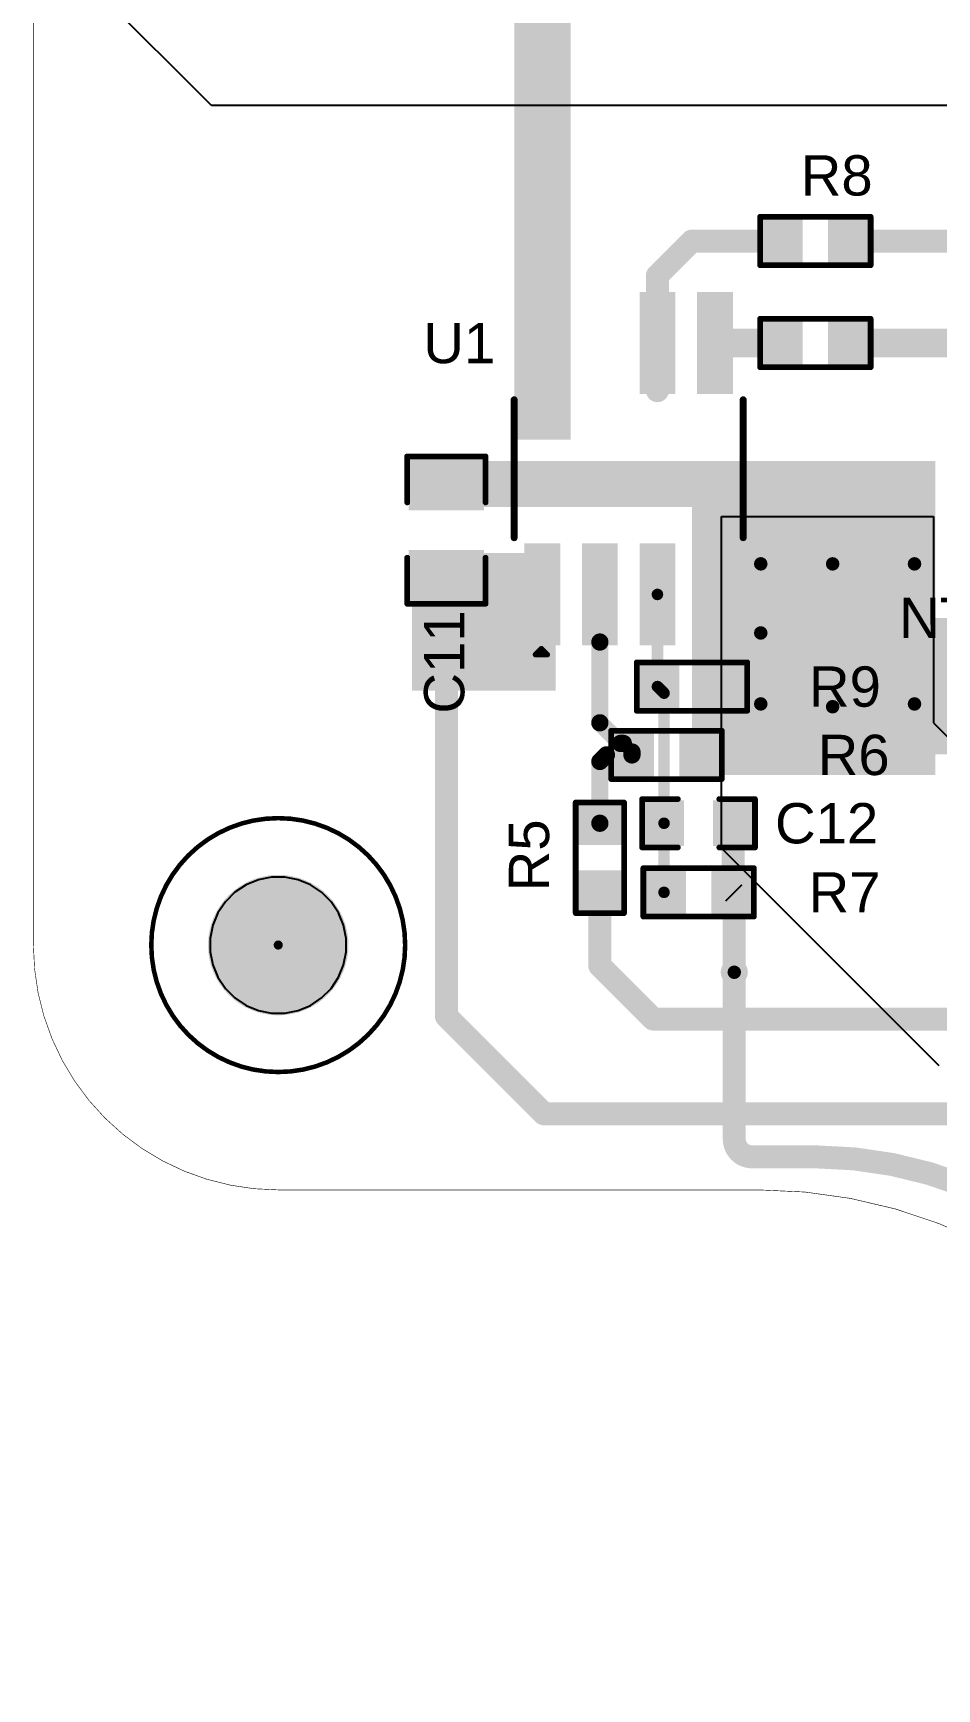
# Model space of a CAD drawing. Header units: inches. Extents: x 0 to 207, y -1 to 213.
# Drawn here: x -0.213 to 0.572, y -0.646 to 0.792 of the extents above; entities that cross this region are included whole.
import ezdxf

# ---------------------------------------------------------------- set-up
doc = ezdxf.new("R2010")
doc.units = ezdxf.units.IN
doc.header["$MEASUREMENT"] = 0
for name, color, linetype in [('Board Outline', 216, 'Continuous'), ('Bottom Layer', 5, 'Continuous'), ('Bottom Solder', 6, 'Continuous'), ('Dimension', 6, 'Continuous'), ('Multi-Layer', 9, 'Continuous'), ('Pad Holes', 156, 'Continuous'), ('Top Layer', 1, 'Continuous'), ('Top Overlay', 2, 'Continuous'), ('Top Paste', 8, 'Continuous'), ('Top Solder', 216, 'Continuous'), ('Via Holes', 16, 'Continuous')]:
    doc.layers.add(name, color=color, linetype=linetype)
doc.styles.add('Arial', font='', dxfattribs={"height": 0.2})
doc.styles.get('Arial').set_extended_font_data('Arial')

# ---------------------------------------------------------------- blocks, each defined once
blk = doc.blocks.new('7_SOIC_7')
at = {"layer": 'Top Layer'}
for points in [[(-0.068894, 0.086575), (-0.068894, 0.063425), (-0.149406, 0.063425), (-0.149406, 0.086575)], [(0.149406, 0.086575), (0.149406, 0.063425), (0.068894, 0.063425), (0.068894, 0.086575)], [(-0.068894, 0.036575), (-0.068894, 0.013425), (-0.149406, 0.013425), (-0.149406, 0.036575)], [(-0.068894, -0.013425), (-0.068894, -0.036575), (-0.149406, -0.036575), (-0.149406, -0.013425)], [(0.149406, -0.013425), (0.149406, -0.036575), (0.068894, -0.036575), (0.068894, -0.013425)], [(-0.068894, -0.063425), (-0.068894, -0.086575), (-0.149406, -0.086575), (-0.149406, -0.063425)], [(0.149406, -0.063425), (0.149406, -0.086575), (0.068894, -0.086575), (0.068894, -0.063425)]]:
    blk.add_hatch(color=1, dxfattribs=at).paths.add_polyline_path(points)
at = {"layer": 'Top Paste'}
for points in [[(-0.068894, 0.086575), (-0.068894, 0.063425), (-0.149406, 0.063425), (-0.149406, 0.086575)], [(0.149406, 0.086575), (0.149406, 0.063425), (0.068894, 0.063425), (0.068894, 0.086575)], [(-0.068894, 0.036575), (-0.068894, 0.013425), (-0.149406, 0.013425), (-0.149406, 0.036575)], [(-0.068894, -0.013425), (-0.068894, -0.036575), (-0.149406, -0.036575), (-0.149406, -0.013425)], [(0.149406, -0.013425), (0.149406, -0.036575), (0.068894, -0.036575), (0.068894, -0.013425)], [(-0.068894, -0.063425), (-0.068894, -0.086575), (-0.149406, -0.086575), (-0.149406, -0.063425)], [(0.149406, -0.063425), (0.149406, -0.086575), (0.068894, -0.086575), (0.068894, -0.063425)]]:
    blk.add_hatch(color=8, dxfattribs=at).paths.add_polyline_path(points)
at = {"layer": 'Top Solder'}
for points in [[(-0.064894, 0.090575), (-0.064894, 0.059425), (-0.153406, 0.059425), (-0.153406, 0.090575)], [(0.153406, 0.090575), (0.153406, 0.059425), (0.064894, 0.059425), (0.064894, 0.090575)], [(-0.064894, 0.040575), (-0.064894, 0.009425000000000003), (-0.153406, 0.009424999999999998), (-0.153406, 0.040575)], [(-0.064894, -0.009424999999999998), (-0.064894, -0.040575), (-0.153406, -0.040575), (-0.153406, -0.009425000000000003)], [(0.153406, -0.009424999999999998), (0.153406, -0.040575), (0.064894, -0.040575), (0.064894, -0.009425000000000003)], [(-0.064894, -0.059425), (-0.064894, -0.090575), (-0.153406, -0.090575), (-0.153406, -0.059425)], [(0.153406, -0.059425), (0.153406, -0.090575), (0.064894, -0.090575), (0.064894, -0.059425)]]:
    blk.add_hatch(color=216, dxfattribs=at).paths.add_polyline_path(points)
at = {"layer": 'Top Overlay'}
for points in [[(-0.0598981, 0.099457, 0.006, 0.006, 0), (0.059898, 0.099457, 0.006, 0.006, 0)], [(-0.1613684, 0.0807816, 0.005, 0.005, 0), (-0.1563684, 0.0757816, 0.005, 0.005, 0)], [(-0.1613684, 0.0807816, 0.005, 0.005, 0), (-0.1613684, 0.0707816, 0.005, 0.005, 0)], [(-0.1563684, 0.0757816, 0.005, 0.005, 0), (-0.1613684, 0.0707816, 0.005, 0.005, 0)], [(-0.0598981, -0.099457, 0.006, 0.006, 0), (0.059898, -0.099457, 0.006, 0.006, 0)]]:
    blk.add_lwpolyline(points, format="xyseb", dxfattribs=at)
for points in [[(-0.0613981, 0.099457, 0.003, 0.003, 1), (-0.0583981, 0.099457, 0.003, 0.003, 1)], [(0.058398, 0.099457, 0.003, 0.003, 1), (0.061398, 0.099457, 0.003, 0.003, 1)], [(-0.1626184, 0.0807816, 0.0025, 0.0025, 1), (-0.1601184, 0.0807816, 0.0025, 0.0025, 1)], [(-0.1626184, 0.0807816, 0.0025, 0.0025, 1), (-0.1601184, 0.0807816, 0.0025, 0.0025, 1)], [(-0.1626184, 0.0707816, 0.0025, 0.0025, 1), (-0.1601184, 0.0707816, 0.0025, 0.0025, 1)], [(-0.1626184, 0.0707816, 0.0025, 0.0025, 1), (-0.1601184, 0.0707816, 0.0025, 0.0025, 1)], [(-0.1576184, 0.0757816, 0.0025, 0.0025, 1), (-0.1551184, 0.0757816, 0.0025, 0.0025, 1)], [(-0.1576184, 0.0757816, 0.0025, 0.0025, 1), (-0.1551184, 0.0757816, 0.0025, 0.0025, 1)], [(-0.0613981, -0.099457, 0.003, 0.003, 1), (-0.0583981, -0.099457, 0.003, 0.003, 1)], [(0.058398, -0.099457, 0.003, 0.003, 1), (0.061398, -0.099457, 0.003, 0.003, 1)]]:
    blk.add_lwpolyline(points, format="xyseb", close=True, dxfattribs=at)
blk = doc.blocks.new('R___0603_24')
at = {"layer": 'Top Layer'}
for points in [[(-0.0149999, 0.0175), (-0.0149999, -0.0175), (-0.0449999, -0.0175), (-0.0449999, 0.0175)], [(0.0450001, 0.0174999), (0.0450001, -0.0175001), (0.0150001, -0.0175001), (0.0150001, 0.0174999)]]:
    blk.add_hatch(color=1, dxfattribs=at).paths.add_polyline_path(points)
at = {"layer": 'Top Paste'}
for points in [[(-0.0149999, 0.0175), (-0.0149999, -0.0175), (-0.0449999, -0.0175), (-0.0449999, 0.0175)], [(0.0450001, 0.0174999), (0.0450001, -0.0175001), (0.0150001, -0.0175001), (0.0150001, 0.0174999)]]:
    blk.add_hatch(color=8, dxfattribs=at).paths.add_polyline_path(points)
at = {"layer": 'Top Solder'}
for points in [[(-0.0109999, 0.0215), (-0.0109999, -0.0215), (-0.0489999, -0.0215), (-0.0489999, 0.0215)], [(0.0490001, 0.0214999), (0.0490001, -0.0215001), (0.0110001, -0.0215001), (0.0110001, 0.0214999)]]:
    blk.add_hatch(color=216, dxfattribs=at).paths.add_polyline_path(points)
at = {"layer": 'Top Overlay'}
for points in [[(-0.048, 0.0209999, 0.005, 0.005, 0), (0.0480001, 0.021, 0.005, 0.005, 0)], [(-0.048, 0.0209999, 0.005, 0.005, 0), (-0.0479998, -0.021, 0.005, 0.005, 0)], [(0.0480001, -0.021, 0.005, 0.005, 0), (0.0480001, 0.021, 0.005, 0.005, 0)], [(-0.0479998, -0.021, 0.005, 0.005, 0), (0.0480001, -0.021, 0.005, 0.005, 0)]]:
    blk.add_lwpolyline(points, format="xyseb", dxfattribs=at)
for points in [[(-0.04925, 0.0209999, 0.0025, 0.0025, 1), (-0.04675, 0.0209999, 0.0025, 0.0025, 1)], [(-0.04925, 0.0209999, 0.0025, 0.0025, 1), (-0.04675, 0.0209999, 0.0025, 0.0025, 1)], [(0.0467501, 0.021, 0.0025, 0.0025, 1), (0.0492501, 0.021, 0.0025, 0.0025, 1)], [(0.0467501, 0.021, 0.0025, 0.0025, 1), (0.0492501, 0.021, 0.0025, 0.0025, 1)], [(-0.0492498, -0.021, 0.0025, 0.0025, 1), (-0.0467498, -0.021, 0.0025, 0.0025, 1)], [(-0.0492498, -0.021, 0.0025, 0.0025, 1), (-0.0467498, -0.021, 0.0025, 0.0025, 1)], [(0.0467501, -0.021, 0.0025, 0.0025, 1), (0.0492501, -0.021, 0.0025, 0.0025, 1)], [(0.0467501, -0.021, 0.0025, 0.0025, 1), (0.0492501, -0.021, 0.0025, 0.0025, 1)]]:
    blk.add_lwpolyline(points, format="xyseb", close=True, dxfattribs=at)
blk = doc.blocks.new('R___0603_25')
at = {"layer": 'Top Layer'}
for points in [[(-0.0149999, 0.0175), (-0.0149999, -0.0175), (-0.0449999, -0.0175), (-0.0449999, 0.0175)], [(0.045, 0.0175), (0.045, -0.0175), (0.015, -0.0175), (0.015, 0.0175)]]:
    blk.add_hatch(color=1, dxfattribs=at).paths.add_polyline_path(points)
at = {"layer": 'Top Paste'}
for points in [[(-0.0149999, 0.0175), (-0.0149999, -0.0175), (-0.0449999, -0.0175), (-0.0449999, 0.0175)], [(0.045, 0.0175), (0.045, -0.0175), (0.015, -0.0175), (0.015, 0.0175)]]:
    blk.add_hatch(color=8, dxfattribs=at).paths.add_polyline_path(points)
at = {"layer": 'Top Solder'}
for points in [[(-0.0109999, 0.0215), (-0.0109999, -0.0215), (-0.0489999, -0.0215), (-0.0489999, 0.0215)], [(0.049, 0.0215), (0.049, -0.0215), (0.011, -0.0215), (0.011, 0.0215)]]:
    blk.add_hatch(color=216, dxfattribs=at).paths.add_polyline_path(points)
at = {"layer": 'Top Overlay'}
for points in [[(0.0479999, 0.021, 0.005, 0.005, 0), (-0.048, 0.021, 0.005, 0.005, 0)], [(-0.048, 0.021, 0.005, 0.005, 0), (-0.048, -0.021, 0.005, 0.005, 0)], [(0.0480001, -0.0209999, 0.005, 0.005, 0), (0.0479999, 0.021, 0.005, 0.005, 0)], [(0.0480001, -0.0209999, 0.005, 0.005, 0), (-0.048, -0.021, 0.005, 0.005, 0)]]:
    blk.add_lwpolyline(points, format="xyseb", dxfattribs=at)
for points in [[(-0.04925, 0.021, 0.0025, 0.0025, 1), (-0.04675, 0.021, 0.0025, 0.0025, 1)], [(-0.04925, 0.021, 0.0025, 0.0025, 1), (-0.04675, 0.021, 0.0025, 0.0025, 1)], [(0.0467499, 0.021, 0.0025, 0.0025, 1), (0.0492499, 0.021, 0.0025, 0.0025, 1)], [(0.0467499, 0.021, 0.0025, 0.0025, 1), (0.0492499, 0.021, 0.0025, 0.0025, 1)], [(-0.04925, -0.021, 0.0025, 0.0025, 1), (-0.04675, -0.021, 0.0025, 0.0025, 1)], [(-0.04925, -0.021, 0.0025, 0.0025, 1), (-0.04675, -0.021, 0.0025, 0.0025, 1)], [(0.0467501, -0.0209999, 0.0025, 0.0025, 1), (0.0492501, -0.0209999, 0.0025, 0.0025, 1)], [(0.0467501, -0.0209999, 0.0025, 0.0025, 1), (0.0492501, -0.0209999, 0.0025, 0.0025, 1)]]:
    blk.add_lwpolyline(points, format="xyseb", close=True, dxfattribs=at)
blk = doc.blocks.new('R___0603_26')
at = {"layer": 'Top Layer'}
for points in [[(-0.015, 0.0175), (-0.015, -0.0175), (-0.045, -0.0175), (-0.045, 0.0175)], [(0.045, 0.0175), (0.045, -0.0175), (0.015, -0.0175), (0.015, 0.0175)]]:
    blk.add_hatch(color=1, dxfattribs=at).paths.add_polyline_path(points)
at = {"layer": 'Top Paste'}
for points in [[(-0.015, 0.0175), (-0.015, -0.0175), (-0.045, -0.0175), (-0.045, 0.0175)], [(0.045, 0.0175), (0.045, -0.0175), (0.015, -0.0175), (0.015, 0.0175)]]:
    blk.add_hatch(color=8, dxfattribs=at).paths.add_polyline_path(points)
at = {"layer": 'Top Solder'}
for points in [[(-0.011, 0.0215), (-0.011, -0.0215), (-0.049, -0.0215), (-0.049, 0.0215)], [(0.049, 0.0215), (0.049, -0.0215), (0.011, -0.0215), (0.011, 0.0215)]]:
    blk.add_hatch(color=216, dxfattribs=at).paths.add_polyline_path(points)
at = {"layer": 'Top Overlay'}
for points in [[(-0.048, 0.021, 0.005, 0.005, 0), (0.0480001, 0.0209999, 0.005, 0.005, 0)], [(-0.048, -0.021, 0.005, 0.005, 0), (-0.048, 0.021, 0.005, 0.005, 0)], [(0.048, -0.0210001, 0.005, 0.005, 0), (0.0480001, 0.0209999, 0.005, 0.005, 0)], [(-0.048, -0.021, 0.005, 0.005, 0), (0.048, -0.0210001, 0.005, 0.005, 0)]]:
    blk.add_lwpolyline(points, format="xyseb", dxfattribs=at)
for points in [[(-0.04925, 0.021, 0.0025, 0.0025, 1), (-0.04675, 0.021, 0.0025, 0.0025, 1)], [(-0.04925, 0.021, 0.0025, 0.0025, 1), (-0.04675, 0.021, 0.0025, 0.0025, 1)], [(0.0467501, 0.0209999, 0.0025, 0.0025, 1), (0.0492501, 0.0209999, 0.0025, 0.0025, 1)], [(0.0467501, 0.0209999, 0.0025, 0.0025, 1), (0.0492501, 0.0209999, 0.0025, 0.0025, 1)], [(-0.04925, -0.021, 0.0025, 0.0025, 1), (-0.04675, -0.021, 0.0025, 0.0025, 1)], [(-0.04925, -0.021, 0.0025, 0.0025, 1), (-0.04675, -0.021, 0.0025, 0.0025, 1)], [(0.04675, -0.0210001, 0.0025, 0.0025, 1), (0.04925, -0.0210001, 0.0025, 0.0025, 1)], [(0.04675, -0.0210001, 0.0025, 0.0025, 1), (0.04925, -0.0210001, 0.0025, 0.0025, 1)]]:
    blk.add_lwpolyline(points, format="xyseb", close=True, dxfattribs=at)
blk = doc.blocks.new('R___0603_27')
at = {"layer": 'Top Layer'}
for points in [[(-0.0150001, 0.0174999), (-0.0150001, -0.0175001), (-0.0450001, -0.0175001), (-0.0450001, 0.0174999)], [(0.045, 0.0175), (0.045, -0.0175), (0.015, -0.0175), (0.015, 0.0175)]]:
    blk.add_hatch(color=1, dxfattribs=at).paths.add_polyline_path(points)
at = {"layer": 'Top Paste'}
for points in [[(-0.0150001, 0.0174999), (-0.0150001, -0.0175001), (-0.0450001, -0.0175001), (-0.0450001, 0.0174999)], [(0.045, 0.0175), (0.045, -0.0175), (0.015, -0.0175), (0.015, 0.0175)]]:
    blk.add_hatch(color=8, dxfattribs=at).paths.add_polyline_path(points)
at = {"layer": 'Top Solder'}
for points in [[(-0.0110001, 0.0214999), (-0.0110001, -0.0215001), (-0.0490001, -0.0215001), (-0.0490001, 0.0214999)], [(0.049, 0.0215), (0.049, -0.0215), (0.011, -0.0215), (0.011, 0.0215)]]:
    blk.add_hatch(color=216, dxfattribs=at).paths.add_polyline_path(points)
at = {"layer": 'Top Overlay'}
for points in [[(0.0479999, 0.021, 0.005, 0.005, 0), (-0.0480001, 0.021, 0.005, 0.005, 0)], [(-0.0480001, 0.021, 0.005, 0.005, 0), (-0.0480001, -0.021, 0.005, 0.005, 0)], [(0.0479999, 0.021, 0.005, 0.005, 0), (0.0479999, -0.021, 0.005, 0.005, 0)], [(0.0479999, -0.021, 0.005, 0.005, 0), (-0.0480001, -0.021, 0.005, 0.005, 0)]]:
    blk.add_lwpolyline(points, format="xyseb", dxfattribs=at)
for points in [[(-0.0492501, 0.021, 0.0025, 0.0025, 1), (-0.0467501, 0.021, 0.0025, 0.0025, 1)], [(-0.0492501, 0.021, 0.0025, 0.0025, 1), (-0.0467501, 0.021, 0.0025, 0.0025, 1)], [(0.0467499, 0.021, 0.0025, 0.0025, 1), (0.0492499, 0.021, 0.0025, 0.0025, 1)], [(0.0467499, 0.021, 0.0025, 0.0025, 1), (0.0492499, 0.021, 0.0025, 0.0025, 1)], [(-0.0492501, -0.021, 0.0025, 0.0025, 1), (-0.0467501, -0.021, 0.0025, 0.0025, 1)], [(-0.0492501, -0.021, 0.0025, 0.0025, 1), (-0.0467501, -0.021, 0.0025, 0.0025, 1)], [(0.0467499, -0.021, 0.0025, 0.0025, 1), (0.0492499, -0.021, 0.0025, 0.0025, 1)], [(0.0467499, -0.021, 0.0025, 0.0025, 1), (0.0492499, -0.021, 0.0025, 0.0025, 1)]]:
    blk.add_lwpolyline(points, format="xyseb", close=True, dxfattribs=at)
blk = doc.blocks.new('R___0603_28')
at = {"layer": 'Top Layer'}
for points in [[(-0.015, 0.0175), (-0.015, -0.0175), (-0.045, -0.0175), (-0.045, 0.0175)], [(0.045, 0.0175), (0.045, -0.0175), (0.015, -0.0175), (0.015, 0.0175)]]:
    blk.add_hatch(color=1, dxfattribs=at).paths.add_polyline_path(points)
at = {"layer": 'Top Paste'}
for points in [[(-0.015, 0.0175), (-0.015, -0.0175), (-0.045, -0.0175), (-0.045, 0.0175)], [(0.045, 0.0175), (0.045, -0.0175), (0.015, -0.0175), (0.015, 0.0175)]]:
    blk.add_hatch(color=8, dxfattribs=at).paths.add_polyline_path(points)
at = {"layer": 'Top Solder'}
for points in [[(-0.011, 0.0215), (-0.011, -0.0215), (-0.049, -0.0215), (-0.049, 0.0215)], [(0.049, 0.0215), (0.049, -0.0215), (0.011, -0.0215), (0.011, 0.0215)]]:
    blk.add_hatch(color=216, dxfattribs=at).paths.add_polyline_path(points)
at = {"layer": 'Top Overlay'}
for points in [[(0.048, 0.021, 0.005, 0.005, 0), (-0.048, 0.021, 0.005, 0.005, 0)], [(-0.048, 0.021, 0.005, 0.005, 0), (-0.048, -0.021, 0.005, 0.005, 0)], [(0.048, 0.021, 0.005, 0.005, 0), (0.048, -0.021, 0.005, 0.005, 0)], [(0.048, -0.021, 0.005, 0.005, 0), (-0.048, -0.021, 0.005, 0.005, 0)]]:
    blk.add_lwpolyline(points, format="xyseb", dxfattribs=at)
for points in [[(-0.04925, 0.021, 0.0025, 0.0025, 1), (-0.04675, 0.021, 0.0025, 0.0025, 1)], [(-0.04925, 0.021, 0.0025, 0.0025, 1), (-0.04675, 0.021, 0.0025, 0.0025, 1)], [(0.04675, 0.021, 0.0025, 0.0025, 1), (0.04925, 0.021, 0.0025, 0.0025, 1)], [(0.04675, 0.021, 0.0025, 0.0025, 1), (0.04925, 0.021, 0.0025, 0.0025, 1)], [(-0.04925, -0.021, 0.0025, 0.0025, 1), (-0.04675, -0.021, 0.0025, 0.0025, 1)], [(-0.04925, -0.021, 0.0025, 0.0025, 1), (-0.04675, -0.021, 0.0025, 0.0025, 1)], [(0.04675, -0.021, 0.0025, 0.0025, 1), (0.04925, -0.021, 0.0025, 0.0025, 1)], [(0.04675, -0.021, 0.0025, 0.0025, 1), (0.04925, -0.021, 0.0025, 0.0025, 1)]]:
    blk.add_lwpolyline(points, format="xyseb", close=True, dxfattribs=at)
blk = doc.blocks.new('R___0603_29')
at = {"layer": 'Top Layer'}
for points in [[(-0.015, 0.0175), (-0.015, -0.0175), (-0.045, -0.0175), (-0.045, 0.0175)], [(0.045, 0.0175), (0.045, -0.0175), (0.015, -0.0175), (0.015, 0.0175)]]:
    blk.add_hatch(color=1, dxfattribs=at).paths.add_polyline_path(points)
at = {"layer": 'Top Paste'}
for points in [[(-0.015, 0.0175), (-0.015, -0.0175), (-0.045, -0.0175), (-0.045, 0.0175)], [(0.045, 0.0175), (0.045, -0.0175), (0.015, -0.0175), (0.015, 0.0175)]]:
    blk.add_hatch(color=8, dxfattribs=at).paths.add_polyline_path(points)
at = {"layer": 'Top Solder'}
for points in [[(-0.011, 0.0215), (-0.011, -0.0215), (-0.049, -0.0215), (-0.049, 0.0215)], [(0.049, 0.0215), (0.049, -0.0215), (0.011, -0.0215), (0.011, 0.0215)]]:
    blk.add_hatch(color=216, dxfattribs=at).paths.add_polyline_path(points)
at = {"layer": 'Top Overlay'}
for points in [[(0.048, 0.021, 0.005, 0.005, 0), (-0.048, 0.021, 0.005, 0.005, 0)], [(-0.048, -0.021, 0.005, 0.005, 0), (-0.048, 0.021, 0.005, 0.005, 0)], [(0.048, -0.021, 0.005, 0.005, 0), (0.048, 0.021, 0.005, 0.005, 0)], [(0.048, -0.021, 0.005, 0.005, 0), (-0.048, -0.021, 0.005, 0.005, 0)]]:
    blk.add_lwpolyline(points, format="xyseb", dxfattribs=at)
for points in [[(-0.04925, 0.021, 0.0025, 0.0025, 1), (-0.04675, 0.021, 0.0025, 0.0025, 1)], [(-0.04925, 0.021, 0.0025, 0.0025, 1), (-0.04675, 0.021, 0.0025, 0.0025, 1)], [(0.04675, 0.021, 0.0025, 0.0025, 1), (0.04925, 0.021, 0.0025, 0.0025, 1)], [(0.04675, 0.021, 0.0025, 0.0025, 1), (0.04925, 0.021, 0.0025, 0.0025, 1)], [(-0.04925, -0.021, 0.0025, 0.0025, 1), (-0.04675, -0.021, 0.0025, 0.0025, 1)], [(-0.04925, -0.021, 0.0025, 0.0025, 1), (-0.04675, -0.021, 0.0025, 0.0025, 1)], [(0.04675, -0.021, 0.0025, 0.0025, 1), (0.04925, -0.021, 0.0025, 0.0025, 1)], [(0.04675, -0.021, 0.0025, 0.0025, 1), (0.04925, -0.021, 0.0025, 0.0025, 1)]]:
    blk.add_lwpolyline(points, format="xyseb", close=True, dxfattribs=at)
blk = doc.blocks.new('N___T___P___35')
at = {"layer": 'Top Layer'}
for points in [[(-0.0150006, -0.0743912), (0.0149994, -0.0743912), (0.0149994, 0.044), (-0.0150006, 0.044)], [(-0.0275, -0.0125), (-0.0275, 0.0125), (-0.009499999999999998, 0.0125), (-0.009500000000000001, -0.0125)], [(0.009499999999999998, -0.0125), (0.009500000000000001, 0.0125), (0.0275, 0.0125), (0.0275, -0.0125)]]:
    blk.add_hatch(color=1, dxfattribs=at).paths.add_polyline_path(points)
at = {"layer": 'Top Paste'}
for points in [[(-0.0275, -0.0125), (-0.0275, 0.0125), (-0.009499999999999998, 0.0125), (-0.009500000000000001, -0.0125)], [(0.009499999999999998, -0.0125), (0.009500000000000001, 0.0125), (0.0275, 0.0125), (0.0275, -0.0125)]]:
    blk.add_hatch(color=8, dxfattribs=at).paths.add_polyline_path(points)
blk = doc.blocks.new('C___0603_64')
at = {"layer": 'Top Layer'}
for points in [[(-0.015, 0.0175), (-0.015, -0.0175), (-0.045, -0.0175), (-0.045, 0.0175)], [(0.045, 0.0175), (0.045, -0.0175), (0.015, -0.0175), (0.015, 0.0175)]]:
    blk.add_hatch(color=1, dxfattribs=at).paths.add_polyline_path(points)
at = {"layer": 'Top Paste'}
for points in [[(-0.015, 0.0175), (-0.015, -0.0175), (-0.045, -0.0175), (-0.045, 0.0175)], [(0.045, 0.0175), (0.045, -0.0175), (0.015, -0.0175), (0.015, 0.0175)]]:
    blk.add_hatch(color=8, dxfattribs=at).paths.add_polyline_path(points)
at = {"layer": 'Top Solder'}
for points in [[(-0.0126378, 0.0198622), (-0.0126378, -0.0198622), (-0.0473622, -0.0198622), (-0.0473622, 0.0198622)], [(0.0473622, 0.0198622), (0.0473622, -0.0198622), (0.0126378, -0.0198622), (0.0126378, 0.0198622)]]:
    blk.add_hatch(color=216, dxfattribs=at).paths.add_polyline_path(points)
at = {"layer": 'Top Overlay'}
for points in [[(-0.018, 0.0209999, 0.005, 0.005, 0), (-0.049, 0.0209999, 0.005, 0.005, 0)], [(-0.049, 0.0209999, 0.005, 0.005, 0), (-0.049, -0.021, 0.005, 0.005, 0)], [(0.049, 0.021, 0.005, 0.005, 0), (0.018, 0.0209999, 0.005, 0.005, 0)], [(0.049, 0.021, 0.005, 0.005, 0), (0.049, -0.021, 0.005, 0.005, 0)], [(-0.018, -0.021, 0.005, 0.005, 0), (-0.049, -0.021, 0.005, 0.005, 0)], [(0.049, -0.021, 0.005, 0.005, 0), (0.018, -0.021, 0.005, 0.005, 0)]]:
    blk.add_lwpolyline(points, format="xyseb", dxfattribs=at)
for points in [[(-0.05025, 0.0209999, 0.0025, 0.0025, 1), (-0.04775, 0.0209999, 0.0025, 0.0025, 1)], [(-0.05025, 0.0209999, 0.0025, 0.0025, 1), (-0.04775, 0.0209999, 0.0025, 0.0025, 1)], [(-0.01925, 0.0209999, 0.0025, 0.0025, 1), (-0.01675, 0.0209999, 0.0025, 0.0025, 1)], [(0.01675, 0.0209999, 0.0025, 0.0025, 1), (0.01925, 0.0209999, 0.0025, 0.0025, 1)], [(0.04775, 0.021, 0.0025, 0.0025, 1), (0.05025, 0.021, 0.0025, 0.0025, 1)], [(0.04775, 0.021, 0.0025, 0.0025, 1), (0.05025, 0.021, 0.0025, 0.0025, 1)], [(-0.05025, -0.021, 0.0025, 0.0025, 1), (-0.04775, -0.021, 0.0025, 0.0025, 1)], [(-0.05025, -0.021, 0.0025, 0.0025, 1), (-0.04775, -0.021, 0.0025, 0.0025, 1)], [(-0.01925, -0.021, 0.0025, 0.0025, 1), (-0.01675, -0.021, 0.0025, 0.0025, 1)], [(0.01675, -0.021, 0.0025, 0.0025, 1), (0.01925, -0.021, 0.0025, 0.0025, 1)], [(0.04775, -0.021, 0.0025, 0.0025, 1), (0.05025, -0.021, 0.0025, 0.0025, 1)], [(0.04775, -0.021, 0.0025, 0.0025, 1), (0.05025, -0.021, 0.0025, 0.0025, 1)]]:
    blk.add_lwpolyline(points, format="xyseb", close=True, dxfattribs=at)
blk = doc.blocks.new('C___0805_65')
at = {"layer": 'Top Layer'}
for points in [[(-0.06, 0.03), (-0.02, 0.03), (-0.02, -0.03), (-0.06, -0.03)], [(0.02, 0.03), (0.06, 0.03), (0.06, -0.03), (0.02, -0.03)]]:
    blk.add_hatch(color=1, dxfattribs=at).paths.add_polyline_path(points)
at = {"layer": 'Top Paste'}
for points in [[(-0.06, 0.03), (-0.02, 0.03), (-0.02, -0.03), (-0.06, -0.03)], [(0.02, 0.03), (0.06, 0.03), (0.06, -0.03), (0.02, -0.03)]]:
    blk.add_hatch(color=8, dxfattribs=at).paths.add_polyline_path(points)
at = {"layer": 'Top Solder'}
for points in [[(-0.0627559, 0.0327559), (-0.0172441, 0.0327559), (-0.0172441, -0.0327559), (-0.0627559, -0.0327559)], [(0.0172441, 0.0327559), (0.0627559, 0.0327559), (0.0627559, -0.0327559), (0.0172441, -0.0327559)]]:
    blk.add_hatch(color=216, dxfattribs=at).paths.add_polyline_path(points)
at = {"layer": 'Top Overlay'}
for points in [[(-0.064, -0.034, 0.005, 0.005, 0), (-0.064, 0.034, 0.005, 0.005, 0)], [(-0.024, 0.034, 0.005, 0.005, 0), (-0.064, 0.034, 0.005, 0.005, 0)], [(0.064, 0.034, 0.005, 0.005, 0), (0.024, 0.034, 0.005, 0.005, 0)], [(0.064, -0.034, 0.005, 0.005, 0), (0.064, 0.034, 0.005, 0.005, 0)], [(-0.024, -0.034, 0.005, 0.005, 0), (-0.064, -0.034, 0.005, 0.005, 0)], [(0.064, -0.034, 0.005, 0.005, 0), (0.024, -0.034, 0.005, 0.005, 0)]]:
    blk.add_lwpolyline(points, format="xyseb", dxfattribs=at)
for points in [[(-0.06525, 0.034, 0.0025, 0.0025, 1), (-0.06275, 0.034, 0.0025, 0.0025, 1)], [(-0.06525, 0.034, 0.0025, 0.0025, 1), (-0.06275, 0.034, 0.0025, 0.0025, 1)], [(-0.02525, 0.034, 0.0025, 0.0025, 1), (-0.02275, 0.034, 0.0025, 0.0025, 1)], [(0.02275, 0.034, 0.0025, 0.0025, 1), (0.02525, 0.034, 0.0025, 0.0025, 1)], [(0.06275, 0.034, 0.0025, 0.0025, 1), (0.06525, 0.034, 0.0025, 0.0025, 1)], [(0.06275, 0.034, 0.0025, 0.0025, 1), (0.06525, 0.034, 0.0025, 0.0025, 1)], [(-0.06525, -0.034, 0.0025, 0.0025, 1), (-0.06275, -0.034, 0.0025, 0.0025, 1)], [(-0.06525, -0.034, 0.0025, 0.0025, 1), (-0.06275, -0.034, 0.0025, 0.0025, 1)], [(-0.02525, -0.034, 0.0025, 0.0025, 1), (-0.02275, -0.034, 0.0025, 0.0025, 1)], [(0.02275, -0.034, 0.0025, 0.0025, 1), (0.02525, -0.034, 0.0025, 0.0025, 1)], [(0.06275, -0.034, 0.0025, 0.0025, 1), (0.06525, -0.034, 0.0025, 0.0025, 1)], [(0.06275, -0.034, 0.0025, 0.0025, 1), (0.06525, -0.034, 0.0025, 0.0025, 1)]]:
    blk.add_lwpolyline(points, format="xyseb", close=True, dxfattribs=at)

msp = doc.modelspace()

# ---------------------------------------------------------------- hatches: boundary and pattern name
at = {"layer": 'Bottom Layer'}
h = msp.add_hatch(color=5, dxfattribs=at)
edge = h.paths.add_edge_path()
edge.add_arc((0.4190315, 0.3310471), 0.011811, 0, 360)
h = msp.add_hatch(color=5, dxfattribs=at)
edge = h.paths.add_edge_path()
edge.add_arc((0.4814509, 0.3310471), 0.011811, 0, 360)
h = msp.add_hatch(color=5, dxfattribs=at)
edge = h.paths.add_edge_path()
edge.add_arc((0.5525315, 0.3310471), 0.011811, 0, 360)
h = msp.add_hatch(color=5, dxfattribs=at)
edge = h.paths.add_edge_path()
edge.add_arc((0.4190315, 0.2710471), 0.011811, 0, 360)
h = msp.add_hatch(color=5, dxfattribs=at)
edge = h.paths.add_edge_path()
edge.add_arc((0.4190315, 0.2094052), 0.011811, 0, 360)
h = msp.add_hatch(color=5, dxfattribs=at)
edge = h.paths.add_edge_path()
edge.add_arc((0.4814509, 0.2069966), 0.011811, 0, 360)
h = msp.add_hatch(color=5, dxfattribs=at)
edge = h.paths.add_edge_path()
edge.add_arc((0.5525315, 0.2094052), 0.011811, 0, 360)
h = msp.add_hatch(color=5, dxfattribs=at)
edge = h.paths.add_edge_path()
edge.add_arc((0.3960315, -0.0236122), 0.011811, 0, 360)
at = {"layer": 'Bottom Solder'}
h = msp.add_hatch(color=6, dxfattribs=at)
edge = h.paths.add_edge_path()
edge.add_arc((-0.03, 0), 0.004, 90, 270)
edge.add_line((-0.03, -0.004), (0.03, -0.004))
edge.add_arc((0.03, 0), 0.004, 270, 450)
edge.add_line((0.03, 0.004), (-0.03, 0.004))
at = {"layer": 'Pad Holes'}
h = msp.add_hatch(color=7, dxfattribs=at)
edge = h.paths.add_edge_path()
edge.add_arc((0, 0), 0.0610236, 0, 360)
at = {"layer": 'Top Layer'}
for points in [[(0.2050315, 0.4390472), (0.2540315, 0.4390472), (0.2540315, 0.9920472), (0.2050315, 0.9920472)], [(0.1160315, 0.3803878), (0.5705315, 0.3803878), (0.5705315, 0.4203878), (0.1160315, 0.4203878)], [(0.5705315, 0.1476466), (0.5705315, 0.3855998), (0.3593073, 0.3855998), (0.3593073, 0.1476466)], [(0.2408823, 0.221047), (0.2408823, 0.3403878), (0.1160317, 0.3403878), (0.1160317, 0.221047)]]:
    msp.add_hatch(color=1, dxfattribs=at).paths.add_polyline_path(points)
h = msp.add_hatch(color=1, dxfattribs=at)
edge = h.paths.add_edge_path()
edge.add_arc((0.4190315, 0.3310471), 0.011811, 0, 360)
h = msp.add_hatch(color=1, dxfattribs=at)
edge = h.paths.add_edge_path()
edge.add_arc((0.4814509, 0.3310471), 0.011811, 0, 360)
h = msp.add_hatch(color=1, dxfattribs=at)
edge = h.paths.add_edge_path()
edge.add_arc((0.5525315, 0.3310471), 0.011811, 0, 360)
h = msp.add_hatch(color=1, dxfattribs=at)
edge = h.paths.add_edge_path()
edge.add_arc((0.4190315, 0.2710471), 0.011811, 0, 360)
h = msp.add_hatch(color=1, dxfattribs=at)
edge = h.paths.add_edge_path()
edge.add_arc((0.4190315, 0.2094052), 0.011811, 0, 360)
h = msp.add_hatch(color=1, dxfattribs=at)
edge = h.paths.add_edge_path()
edge.add_arc((0.4814509, 0.2069966), 0.011811, 0, 360)
h = msp.add_hatch(color=1, dxfattribs=at)
edge = h.paths.add_edge_path()
edge.add_arc((0.5525315, 0.2094052), 0.011811, 0, 360)
h = msp.add_hatch(color=1, dxfattribs=at)
edge = h.paths.add_edge_path()
edge.add_arc((0.3960315, -0.0236122), 0.011811, 0, 360)
at = {"layer": 'Top Solder'}
h = msp.add_hatch(color=216, dxfattribs=at)
edge = h.paths.add_edge_path()
edge.add_arc((0, 0), 0.004, 0, 360)
at = {"layer": 'Via Holes'}
h = msp.add_hatch(color=7, dxfattribs=at)
edge = h.paths.add_edge_path()
edge.add_arc((0.4190315, 0.3310471), 0.0059055, 0, 360)
h = msp.add_hatch(color=7, dxfattribs=at)
edge = h.paths.add_edge_path()
edge.add_arc((0.4814509, 0.3310471), 0.0059055, 0, 360)
h = msp.add_hatch(color=7, dxfattribs=at)
edge = h.paths.add_edge_path()
edge.add_arc((0.5525315, 0.3310471), 0.0059055, 0, 360)
h = msp.add_hatch(color=7, dxfattribs=at)
edge = h.paths.add_edge_path()
edge.add_arc((0.4190315, 0.2710471), 0.0059055, 0, 360)
h = msp.add_hatch(color=7, dxfattribs=at)
edge = h.paths.add_edge_path()
edge.add_arc((0.4190315, 0.2094052), 0.0059055, 0, 360)
h = msp.add_hatch(color=7, dxfattribs=at)
edge = h.paths.add_edge_path()
edge.add_arc((0.4814509, 0.2069966), 0.0059055, 0, 360)
h = msp.add_hatch(color=7, dxfattribs=at)
edge = h.paths.add_edge_path()
edge.add_arc((0.5525315, 0.2094052), 0.0059055, 0, 360)
h = msp.add_hatch(color=7, dxfattribs=at)
edge = h.paths.add_edge_path()
edge.add_arc((0.3960315, -0.0236122), 0.0059055, 0, 360)

# ---------------------------------------------------------------- linework, layer by layer
at = {"layer": 'Board Outline'}
for points in [[(-0.2125983, 1e-07, 0.0005, 0.0005, 0), (-0.2125983, 3.8425197, 0.0005, 0.0005, 0)], [(-0.2125983, 1e-07, 0.0005, 0.0005, 0), (-0.2125983, 3.8425197, 0.0005, 0.0005, 0)], [(-0.2125983, 1e-07, 0.0005, 0.0005, 0), (-0.2125983, 3.8425197, 0.0005, 0.0005, 0)], [(-0.2125983, 1e-07, 0.0005, 0.0005, 0), (-0.2125983, 3.8425197, 0.0005, 0.0005, 0)], [(1e-07, -0.2125983, 0.0005, 0.0005, -0.4142135623730951), (-0.2125983, 1e-07, 0.0005, 0.0005, 0)], [(1e-07, -0.2125983, 0.0005, 0.0005, -0.4142135623730951), (-0.2125983, 1e-07, 0.0005, 0.0005, 0)], [(1e-07, -0.2125983, 0.0005, 0.0005, -0.4142135623730951), (-0.2125983, 1e-07, 0.0005, 0.0005, 0)], [(1e-07, -0.2125983, 0.0005, 0.0005, -0.4142135623730951), (-0.2125983, 1e-07, 0.0005, 0.0005, 0)], [(1e-07, -0.2125984, 0.0005, 0.0005, 0), (0.4173229, -0.2125984, 0.0005, 0.0005, 0)], [(1e-07, -0.2125984, 0.0005, 0.0005, 0), (0.4173229, -0.2125984, 0.0005, 0.0005, 0)], [(1e-07, -0.2125984, 0.0005, 0.0005, 0), (0.4173229, -0.2125984, 0.0005, 0.0005, 0)], [(1e-07, -0.2125984, 0.0005, 0.0005, 0), (0.4173229, -0.2125984, 0.0005, 0.0005, 0)], [(0.4173229, -0.2125983, 0.0005, 0.0005, -0.4142135623730951), (0.8503938, -0.6456692, 0.0005, 0.0005, 0)], [(0.4173229, -0.2125983, 0.0005, 0.0005, -0.4142135623730951), (0.8503938, -0.6456692, 0.0005, 0.0005, 0)], [(0.4173229, -0.2125983, 0.0005, 0.0005, -0.4142135623730951), (0.8503938, -0.6456692, 0.0005, 0.0005, 0)], [(0.4173229, -0.2125983, 0.0005, 0.0005, -0.4142135623730951), (0.8503938, -0.6456692, 0.0005, 0.0005, 0)]]:
    msp.add_lwpolyline(points, format="xyseb", dxfattribs=at)
for points in [[(-0.2127233, 1e-07, 0.00025, 0.00025, 1), (-0.2124733, 1e-07, 0.00025, 0.00025, 1)], [(-0.2127233, 1e-07, 0.00025, 0.00025, 1), (-0.2124733, 1e-07, 0.00025, 0.00025, 1)], [(-0.2127233, 1e-07, 0.00025, 0.00025, 1), (-0.2124733, 1e-07, 0.00025, 0.00025, 1)], [(-0.2127233, 1e-07, 0.00025, 0.00025, 1), (-0.2124733, 1e-07, 0.00025, 0.00025, 1)], [(-0.2127233, 1e-07, 0.00025, 0.00025, 1), (-0.2124733, 1e-07, 0.00025, 0.00025, 1)], [(-0.2127233, 1e-07, 0.00025, 0.00025, 1), (-0.2124733, 1e-07, 0.00025, 0.00025, 1)], [(-0.2127233, 1e-07, 0.00025, 0.00025, 1), (-0.2124733, 1e-07, 0.00025, 0.00025, 1)], [(-0.2127233, 1e-07, 0.00025, 0.00025, 1), (-0.2124733, 1e-07, 0.00025, 0.00025, 1)], [(-0.0001249, -0.2125983, 0.00025, 0.00025, 1), (0.0001251, -0.2125983, 0.00025, 0.00025, 1)], [(-0.0001249, -0.2125983, 0.00025, 0.00025, 1), (0.0001251, -0.2125983, 0.00025, 0.00025, 1)], [(-0.0001249, -0.2125983, 0.00025, 0.00025, 1), (0.0001251, -0.2125983, 0.00025, 0.00025, 1)], [(-0.0001249, -0.2125983, 0.00025, 0.00025, 1), (0.0001251, -0.2125983, 0.00025, 0.00025, 1)], [(-0.0001249, -0.2125984, 0.00025, 0.00025, 1), (0.0001251, -0.2125984, 0.00025, 0.00025, 1)], [(-0.0001249, -0.2125984, 0.00025, 0.00025, 1), (0.0001251, -0.2125984, 0.00025, 0.00025, 1)], [(-0.0001249, -0.2125984, 0.00025, 0.00025, 1), (0.0001251, -0.2125984, 0.00025, 0.00025, 1)], [(-0.0001249, -0.2125984, 0.00025, 0.00025, 1), (0.0001251, -0.2125984, 0.00025, 0.00025, 1)], [(0.4171979, -0.2125983, 0.00025, 0.00025, 1), (0.4174479, -0.2125983, 0.00025, 0.00025, 1)], [(0.4171979, -0.2125983, 0.00025, 0.00025, 1), (0.4174479, -0.2125983, 0.00025, 0.00025, 1)], [(0.4171979, -0.2125983, 0.00025, 0.00025, 1), (0.4174479, -0.2125983, 0.00025, 0.00025, 1)], [(0.4171979, -0.2125983, 0.00025, 0.00025, 1), (0.4174479, -0.2125983, 0.00025, 0.00025, 1)], [(0.4171979, -0.2125984, 0.00025, 0.00025, 1), (0.4174479, -0.2125984, 0.00025, 0.00025, 1)], [(0.4171979, -0.2125984, 0.00025, 0.00025, 1), (0.4174479, -0.2125984, 0.00025, 0.00025, 1)], [(0.4171979, -0.2125984, 0.00025, 0.00025, 1), (0.4174479, -0.2125984, 0.00025, 0.00025, 1)], [(0.4171979, -0.2125984, 0.00025, 0.00025, 1), (0.4174479, -0.2125984, 0.00025, 0.00025, 1)]]:
    msp.add_lwpolyline(points, format="xyseb", close=True, dxfattribs=at)
at = {"layer": 'Bottom Layer'}
for p, q in [((0.3850315, 0.0840472), (0.3850315, 0.3720472)), ((0.3850315, 0.3720472), (0.5690315, 0.3720472)), ((0.5690315, 0.3720472), (0.5690315, 0.1930472)), ((0.5690315, 0.1930472), (0.5870315, 0.1750472)), ((0.5740315, -0.1049528), (0.3850315, 0.0840472))]:
    msp.add_line(p, q, dxfattribs=at)
for points in [[(0.3960315, -0.1683817, 0.02, 0.02, 0), (0.3960315, -0.0236122, 0.02, 0.02, 0)], [(0.4115421, -0.1838923, 0.02, 0.02, -0.4142135623730951), (0.3960315, -0.1683817, 0.02, 0.02, 0)], [(0.4115421, -0.1838923, 0.02, 0.02, 0), (0.4115422, -0.1838923, 0.02, 0.02, 0)], [(0.4115422, -0.1838923, 0.02, 0.02, 0), (0.4667458, -0.1838921, 0.02, 0.02, 0)], [(0.4667458, -0.183892, 0.02, 0.02, -0.1651268233692484), (0.6838781, -0.2590096, 0.02, 0.02, 0)]]:
    msp.add_lwpolyline(points, format="xyseb", dxfattribs=at)
for points in [[(0.3910315, -0.0236122, 0.01, 0.01, 1), (0.4010315, -0.0236122, 0.01, 0.01, 1)], [(0.3910315, -0.1683817, 0.01, 0.01, 1), (0.4010315, -0.1683817, 0.01, 0.01, 1)], [(0.3910315, -0.1683817, 0.01, 0.01, 1), (0.4010315, -0.1683817, 0.01, 0.01, 1)], [(0.4065421, -0.1838923, 0.01, 0.01, 1), (0.4165421, -0.1838923, 0.01, 0.01, 1)], [(0.4065421, -0.1838923, 0.01, 0.01, 1), (0.4165421, -0.1838923, 0.01, 0.01, 1)], [(0.4065422, -0.1838923, 0.01, 0.01, 1), (0.4165422, -0.1838923, 0.01, 0.01, 1)], [(0.4065422, -0.1838923, 0.01, 0.01, 1), (0.4165422, -0.1838923, 0.01, 0.01, 1)], [(0.4617458, -0.183892, 0.01, 0.01, 1), (0.4717458, -0.183892, 0.01, 0.01, 1)], [(0.4617458, -0.1838921, 0.01, 0.01, 1), (0.4717458, -0.1838921, 0.01, 0.01, 1)]]:
    msp.add_lwpolyline(points, format="xyseb", close=True, dxfattribs=at)
at = {"layer": 'Dimension'}
for points in [[(0.0590552, 1e-07, 0.0005, 0.0005, 1), (-0.059055, 1e-07, 0.0005, 0.0005, 1)], [(0.0590552, 1e-07, 0.0005, 0.0005, 1), (-0.059055, 1e-07, 0.0005, 0.0005, 1)], [(0.0590552, 1e-07, 0.0005, 0.0005, 1), (-0.059055, 1e-07, 0.0005, 0.0005, 1)], [(0.0590552, 1e-07, 0.0005, 0.0005, 1), (-0.059055, 1e-07, 0.0005, 0.0005, 1)], [(-0.05918, 1e-07, 0.00025, 0.00025, 1), (-0.05893, 1e-07, 0.00025, 0.00025, 1)], [(-0.05918, 1e-07, 0.00025, 0.00025, 1), (-0.05893, 1e-07, 0.00025, 0.00025, 1)], [(-0.05918, 1e-07, 0.00025, 0.00025, 1), (-0.05893, 1e-07, 0.00025, 0.00025, 1)], [(-0.05918, 1e-07, 0.00025, 0.00025, 1), (-0.05893, 1e-07, 0.00025, 0.00025, 1)], [(0.0589302, 1e-07, 0.00025, 0.00025, 1), (0.0591802, 1e-07, 0.00025, 0.00025, 1)], [(0.0589302, 1e-07, 0.00025, 0.00025, 1), (0.0591802, 1e-07, 0.00025, 0.00025, 1)], [(0.0589302, 1e-07, 0.00025, 0.00025, 1), (0.0591802, 1e-07, 0.00025, 0.00025, 1)], [(0.0589302, 1e-07, 0.00025, 0.00025, 1), (0.0591802, 1e-07, 0.00025, 0.00025, 1)]]:
    msp.add_lwpolyline(points, format="xyseb", close=True, dxfattribs=at)
at = {"layer": 'Multi-Layer'}
for p, q in [((-0.0058164, 0.0590552), (-0.0172257, 0.0567857)), ((1e-07, 0.0590552), (-0.0058164, 0.0590552)), ((0.0058165, 0.0590552), (1e-07, 0.0590552)), ((0.0172258, 0.0567857), (0.0058165, 0.0590552)), ((-0.0376454, 0.0458711), (-0.045871, 0.0376455)), ((-0.027973, 0.052334), (-0.0376454, 0.0458711)), ((-0.0172257, 0.0567857), (-0.027973, 0.052334)), ((0.0279731, 0.052334), (0.0172258, 0.0567857)), ((0.0376455, 0.0458711), (0.0279731, 0.052334)), ((0.0458711, 0.0376455), (0.0376455, 0.0458711)), ((-0.045871, 0.0376455), (-0.0523339, 0.0279731)), ((0.052334, 0.0279731), (0.0458711, 0.0376455)), ((-0.0567856, 0.0172258), (-0.059055, 0.0058165)), ((-0.0523339, 0.0279731), (-0.0567856, 0.0172258)), ((0.0567857, 0.0172258), (0.052334, 0.0279731)), ((0.0590552, 0.0058165), (0.0567857, 0.0172258)), ((-0.059055, 0.0058165), (-0.059055, 1e-07)), ((-0.059055, 1e-07), (-0.059055, 1e-07)), ((-0.059055, 1e-07), (-0.059055, -0.0058164)), ((0.0590552, 1e-07), (0.0590552, 0.0058165)), ((0.0590552, -0.0058164), (0.0590552, 1e-07)), ((-0.059055, -0.0058164), (-0.0567856, -0.0172257)), ((0.0567857, -0.0172257), (0.0590552, -0.0058164)), ((-0.0567856, -0.0172257), (-0.0523339, -0.027973)), ((-0.0523339, -0.027973), (-0.045871, -0.0376454)), ((0.0458711, -0.0376454), (0.052334, -0.027973)), ((0.052334, -0.027973), (0.0567857, -0.0172257)), ((-0.045871, -0.0376454), (-0.0376454, -0.045871)), ((0.0376455, -0.045871), (0.0458711, -0.0376454)), ((-0.0376454, -0.045871), (-0.027973, -0.0523339)), ((-0.027973, -0.0523339), (-0.0172257, -0.0567856)), ((-0.0172257, -0.0567856), (-0.0058164, -0.059055)), ((0.0058165, -0.059055), (0.0172258, -0.0567856)), ((0.0172258, -0.0567856), (0.0279731, -0.0523339)), ((0.0279731, -0.0523339), (0.0376455, -0.045871)), ((-0.0058164, -0.059055), (1e-07, -0.059055)), ((1e-07, -0.059055), (0.0058165, -0.059055))]:
    msp.add_line(p, q, dxfattribs=at)
at = {"layer": 'Top Layer'}
for p, q in [((-0.0579684, 0.7290472), (-0.1973048, 0.8683833)), ((1.533118, 0.7290472), (-0.0579684, 0.7290472))]:
    msp.add_line(p, q, dxfattribs=at)
for points in [[(0.3293071, 0.581433, 0.02, 0.02, 0), (0.3592619, 0.6113878, 0.02, 0.02, 0)], [(0.3592619, 0.6113878, 0.02, 0.02, 0), (0.4364509, 0.6113878, 0.02, 0.02, 0)], [(0.4964509, 0.6113878, 0.02, 0.02, 0), (0.9470315, 0.6113878, 0.02, 0.02, 0)], [(0.3293071, 0.5227966, 0.02, 0.02, 0), (0.3293071, 0.581433, 0.02, 0.02, 0)], [(0.3293071, 0.481456, 0.02, 0.02, 0), (0.3293071, 0.5227966, 0.02, 0.02, 0)], [(0.3793071, 0.5227966, 0.025, 0.025, 0), (0.4364509, 0.5227966, 0.025, 0.025, 0)], [(0.4964509, 0.5227965, 0.025, 0.025, 0), (0.813162, 0.5227965, 0.025, 0.025, 0)], [(0.3293071, 0.2244966, 0.01, 0.01, 0), (0.3293071, 0.3044966, 0.01, 0.01, 0)], [(0.1460315, -0.0617964, 0.02, 0.02, 0), (0.1460315, 0.2723878, 0.02, 0.02, 0)], [(0.1460315, 0.2310472, 0.02, 0.02, 0), (0.1772139, 0.2622296, 0.02, 0.02, 0)], [(0.1772139, 0.2622296, 0.02, 0.02, 0), (0.1784568, 0.2622296, 0.02, 0.02, 0)], [(0.2793071, 0.1930205, 0.015, 0.015, 0), (0.2793071, 0.263156, 0.015, 0.015, 0)], [(0.3293071, 0.2244966, 0.01, 0.01, 0), (0.3350315, 0.2187722, 0.01, 0.01, 0)], [(0.3350315, 0.1057966, 0.01, 0.01, 0), (0.3350315, 0.2187722, 0.01, 0.01, 0)], [(0.2793071, 0.1930205, 0.015, 0.015, 0), (0.297181, 0.1751466, 0.015, 0.015, 0)], [(0.2793071, 0.1594538, 0.015, 0.015, 0), (0.2849999, 0.1651466, 0.015, 0.015, 0)], [(0.2849999, 0.1651466, 0.015, 0.015, 0), (0.307181, 0.1651466, 0.015, 0.015, 0)], [(0.297181, 0.1751466, 0.015, 0.015, 0), (0.299681, 0.1751466, 0.015, 0.015, 0)], [(0.299681, 0.1751466, 0.015, 0.015, 0), (0.307181, 0.1676466, 0.015, 0.015, 0)], [(0.307181, 0.1651466, 0.015, 0.015, 0), (0.307181, 0.1676466, 0.015, 0.015, 0)], [(0.2793071, 0.1057966, 0.015, 0.015, 0), (0.2793071, 0.1594538, 0.015, 0.015, 0)], [(0.3950315, 0.1057966, 0.02, 0.02, 0), (0.3950316, 0.1057965, 0.02, 0.02, 0)], [(0.3950316, 0.0457967, 0.02, 0.02, 0), (0.3950316, 0.1057965, 0.02, 0.02, 0)], [(0.3350315, 0.0457966, 0.01, 0.01, 0), (0.3350315, 0.1057966, 0.01, 0.01, 0)], [(0.2793071, -0.0179194, 0.02, 0.02, 0), (0.2793071, 0.0457966, 0.02, 0.02, 0)], [(0.3950316, 0.0457967, 0.02, 0.02, 0), (0.3960315, 0.0447968, 0.02, 0.02, 0)], [(0.3960315, -0.0236122, 0.02, 0.02, 0), (0.3960315, 0.0447968, 0.02, 0.02, 0)], [(0.2793071, -0.0179194, 0.02, 0.02, 0), (0.3256003, -0.0642126, 0.02, 0.02, 0)], [(0.1460315, -0.0617964, 0.02, 0.02, 0), (0.2307575, -0.1465224, 0.02, 0.02, 0)], [(0.3256003, -0.0642126, 0.02, 0.02, 0), (0.7033465, -0.0642126, 0.02, 0.02, 0)], [(0.2307575, -0.1465224, 0.02, 0.02, 0), (0.6569529, -0.1465224, 0.02, 0.02, 0)]]:
    msp.add_lwpolyline(points, format="xyseb", dxfattribs=at)
for points in [[(0.3542619, 0.6113878, 0.01, 0.01, 1), (0.3642619, 0.6113878, 0.01, 0.01, 1)], [(0.3542619, 0.6113878, 0.01, 0.01, 1), (0.3642619, 0.6113878, 0.01, 0.01, 1)], [(0.4314509, 0.6113878, 0.01, 0.01, 1), (0.4414509, 0.6113878, 0.01, 0.01, 1)], [(0.4914509, 0.6113878, 0.01, 0.01, 1), (0.5014509, 0.6113878, 0.01, 0.01, 1)], [(0.3243071, 0.581433, 0.01, 0.01, 1), (0.3343071, 0.581433, 0.01, 0.01, 1)], [(0.3243071, 0.581433, 0.01, 0.01, 1), (0.3343071, 0.581433, 0.01, 0.01, 1)], [(0.3243071, 0.5227966, 0.01, 0.01, 1), (0.3343071, 0.5227966, 0.01, 0.01, 1)], [(0.3243071, 0.5227966, 0.01, 0.01, 1), (0.3343071, 0.5227966, 0.01, 0.01, 1)], [(0.3730571, 0.5227966, 0.0125, 0.0125, 1), (0.3855571, 0.5227966, 0.0125, 0.0125, 1)], [(0.4302009, 0.5227966, 0.0125, 0.0125, 1), (0.4427009, 0.5227966, 0.0125, 0.0125, 1)], [(0.4902009, 0.5227965, 0.0125, 0.0125, 1), (0.5027009, 0.5227965, 0.0125, 0.0125, 1)], [(0.3243071, 0.481456, 0.01, 0.01, 1), (0.3343071, 0.481456, 0.01, 0.01, 1)], [(0.3268071, 0.3044966, 0.005, 0.005, 1), (0.3318071, 0.3044966, 0.005, 0.005, 1)], [(0.1410315, 0.2723878, 0.01, 0.01, 1), (0.1510315, 0.2723878, 0.01, 0.01, 1)], [(0.1722139, 0.2622296, 0.01, 0.01, 1), (0.1822139, 0.2622296, 0.01, 0.01, 1)], [(0.1722139, 0.2622296, 0.01, 0.01, 1), (0.1822139, 0.2622296, 0.01, 0.01, 1)], [(0.1734568, 0.2622296, 0.01, 0.01, 1), (0.1834568, 0.2622296, 0.01, 0.01, 1)], [(0.2755571, 0.263156, 0.0075, 0.0075, 1), (0.2830571, 0.263156, 0.0075, 0.0075, 1)], [(0.1410315, 0.2310472, 0.01, 0.01, 1), (0.1510315, 0.2310472, 0.01, 0.01, 1)], [(0.3268071, 0.2244966, 0.005, 0.005, 1), (0.3318071, 0.2244966, 0.005, 0.005, 1)], [(0.3268071, 0.2244966, 0.005, 0.005, 1), (0.3318071, 0.2244966, 0.005, 0.005, 1)], [(0.3325315, 0.2187722, 0.005, 0.005, 1), (0.3375315, 0.2187722, 0.005, 0.005, 1)], [(0.3325315, 0.2187722, 0.005, 0.005, 1), (0.3375315, 0.2187722, 0.005, 0.005, 1)], [(0.2755571, 0.1930205, 0.0075, 0.0075, 1), (0.2830571, 0.1930205, 0.0075, 0.0075, 1)], [(0.2755571, 0.1930205, 0.0075, 0.0075, 1), (0.2830571, 0.1930205, 0.0075, 0.0075, 1)], [(0.2812499, 0.1651466, 0.0075, 0.0075, 1), (0.2887499, 0.1651466, 0.0075, 0.0075, 1)], [(0.2812499, 0.1651466, 0.0075, 0.0075, 1), (0.2887499, 0.1651466, 0.0075, 0.0075, 1)], [(0.293431, 0.1751466, 0.0075, 0.0075, 1), (0.300931, 0.1751466, 0.0075, 0.0075, 1)], [(0.293431, 0.1751466, 0.0075, 0.0075, 1), (0.300931, 0.1751466, 0.0075, 0.0075, 1)], [(0.295931, 0.1751466, 0.0075, 0.0075, 1), (0.303431, 0.1751466, 0.0075, 0.0075, 1)], [(0.295931, 0.1751466, 0.0075, 0.0075, 1), (0.303431, 0.1751466, 0.0075, 0.0075, 1)], [(0.303431, 0.1676466, 0.0075, 0.0075, 1), (0.310931, 0.1676466, 0.0075, 0.0075, 1)], [(0.303431, 0.1676466, 0.0075, 0.0075, 1), (0.310931, 0.1676466, 0.0075, 0.0075, 1)], [(0.303431, 0.1651466, 0.0075, 0.0075, 1), (0.310931, 0.1651466, 0.0075, 0.0075, 1)], [(0.303431, 0.1651466, 0.0075, 0.0075, 1), (0.310931, 0.1651466, 0.0075, 0.0075, 1)], [(0.2755571, 0.1594538, 0.0075, 0.0075, 1), (0.2830571, 0.1594538, 0.0075, 0.0075, 1)], [(0.2755571, 0.1594538, 0.0075, 0.0075, 1), (0.2830571, 0.1594538, 0.0075, 0.0075, 1)], [(0.3900315, 0.1057966, 0.01, 0.01, 1), (0.4000315, 0.1057966, 0.01, 0.01, 1)], [(0.3900316, 0.1057965, 0.01, 0.01, 1), (0.4000316, 0.1057965, 0.01, 0.01, 1)], [(0.3900316, 0.1057965, 0.01, 0.01, 1), (0.4000316, 0.1057965, 0.01, 0.01, 1)], [(0.2755571, 0.1057966, 0.0075, 0.0075, 1), (0.2830571, 0.1057966, 0.0075, 0.0075, 1)], [(0.3325315, 0.1057966, 0.005, 0.005, 1), (0.3375315, 0.1057966, 0.005, 0.005, 1)], [(0.3325315, 0.1057966, 0.005, 0.005, 1), (0.3375315, 0.1057966, 0.005, 0.005, 1)], [(0.2743071, 0.0457966, 0.01, 0.01, 1), (0.2843071, 0.0457966, 0.01, 0.01, 1)], [(0.3325315, 0.0457966, 0.005, 0.005, 1), (0.3375315, 0.0457966, 0.005, 0.005, 1)], [(0.3900316, 0.0457967, 0.01, 0.01, 1), (0.4000316, 0.0457967, 0.01, 0.01, 1)], [(0.3900316, 0.0457967, 0.01, 0.01, 1), (0.4000316, 0.0457967, 0.01, 0.01, 1)], [(0.3910315, 0.0447968, 0.01, 0.01, 1), (0.4010315, 0.0447968, 0.01, 0.01, 1)], [(0.3910315, 0.0447968, 0.01, 0.01, 1), (0.4010315, 0.0447968, 0.01, 0.01, 1)], [(0.2743071, -0.0179194, 0.01, 0.01, 1), (0.2843071, -0.0179194, 0.01, 0.01, 1)], [(0.2743071, -0.0179194, 0.01, 0.01, 1), (0.2843071, -0.0179194, 0.01, 0.01, 1)], [(0.3910315, -0.0236122, 0.01, 0.01, 1), (0.4010315, -0.0236122, 0.01, 0.01, 1)], [(0.1410315, -0.0617964, 0.01, 0.01, 1), (0.1510315, -0.0617964, 0.01, 0.01, 1)], [(0.1410315, -0.0617964, 0.01, 0.01, 1), (0.1510315, -0.0617964, 0.01, 0.01, 1)], [(0.3206003, -0.0642126, 0.01, 0.01, 1), (0.3306003, -0.0642126, 0.01, 0.01, 1)], [(0.3206003, -0.0642126, 0.01, 0.01, 1), (0.3306003, -0.0642126, 0.01, 0.01, 1)], [(0.2257575, -0.1465224, 0.01, 0.01, 1), (0.2357575, -0.1465224, 0.01, 0.01, 1)], [(0.2257575, -0.1465224, 0.01, 0.01, 1), (0.2357575, -0.1465224, 0.01, 0.01, 1)]]:
    msp.add_lwpolyline(points, format="xyseb", close=True, dxfattribs=at)
at = {"layer": 'Top Overlay'}
for points in [[(0.1102392, 0, 0.003937, 0.003937, 1), (-0.1102332, 0, 0.003937, 0.003937, 1)], [(-0.1112174, 0, 0.0019685, 0.0019685, 1), (-0.109249, 0, 0.0019685, 0.0019685, 1)], [(0.109255, 0, 0.0019685, 0.0019685, 1), (0.1112234, 0, 0.0019685, 0.0019685, 1)]]:
    msp.add_lwpolyline(points, format="xyseb", close=True, dxfattribs=at)

# ---------------------------------------------------------------- block references
for name, p in [('R___0603_26', (0.4664509, 0.6113878)), ('R___0603_24', (0.4664508, 0.5227966)), ('N___T___P___35', (0.5800315, 0.2400472))]:
    msp.add_blockref(name, p)
for name, p, rotation in [('7_SOIC_7', (0.3043071, 0.4136466), 90), ('C___0805_65', (0.1460315, 0.3603878), 270), ('R___0603_25', (0.3593071, 0.2244966), 180), ('R___0603_28', (0.337181, 0.1651466), 180), ('R___0603_29', (0.2793071, 0.0757966), 270), ('C___0603_64', (0.3650315, 0.1057966), 180), ('R___0603_27', (0.3650315, 0.0457966), 180)]:
    msp.add_blockref(name, p, dxfattribs=dict(rotation=rotation))

# ---------------------------------------------------------------- texts
at = {"layer": 'Top Overlay', "style": 'Arial'}
for s, p in [('R8', (0.4537025, 0.6508935)), ('U1', (0.1259813, 0.5053023)), ('NT1', (0.5392114, 0.2665529)), ('R9', (0.4608743, 0.2070023)), ('R6', (0.4684352, 0.1476523)), ('C12', (0.4314041, 0.0883023)), ('R7', (0.4605613, 0.0283023))]:
    msp.add_text(s, height=0.035, dxfattribs=at).set_placement(p)
for s, p in [('C11', (0.1616089, 0.2009621)), ('R5', (0.2352264, 0.0466394))]:
    msp.add_text(s, height=0.035, rotation=90, dxfattribs=at).set_placement(p)

doc.saveas('drawing.dxf')
